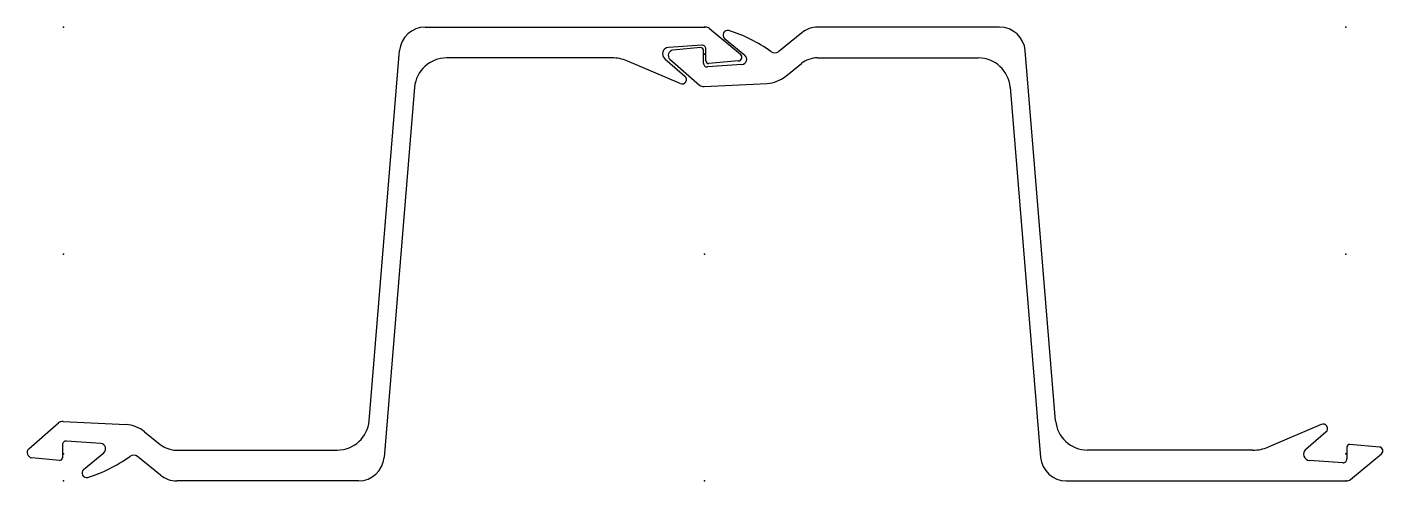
# Model space of a CAD drawing. Extents: x -28 to 1029, y -177 to 177.
import ezdxf

# ---------------------------------------------------------------- set-up
doc = ezdxf.new("R2010")
doc.units = 0
doc.header["$MEASUREMENT"] = 0
doc.layers.get('0').update_dxf_attribs({"color": 5, "linetype": 'CONTINUOUS'})

msp = doc.modelspace()

# ---------------------------------------------------------------- linework, layer by layer
at = {"linetype": 'Continuous'}
for p, q in [((281.99323, 177), (500.51465, 177)), ((503.69528, 175.85794), (527.91003, 155.89452)), ((575.6759, 172.54274), (557.72455, 158.00557)), ((730.08679, 177), (588.26251, 177)), ((238.3269, -130.04839), (262.06049, 158.63872)), ((497.80017, 162.85637), (471.7619, 161.11798)), ((496.80826, 160.9989), (475.14648, 158.91252)), ((499, 148.96677), (499, 159.00812)), ((501, 150.59926), (501, 159.86304)), ((515.57001, 168.22), (531.34576, 154.98677)), ((773.75311, -130.04839), (750.01953, 158.63872)), ((427.68716, 153), (298.66904, 153)), ((480.99106, 132.96692), (439.40781, 150.61569)), ((468.84827, 152.3266), (484.63116, 138.85048)), ((472.90561, 151.91222), (496.04785, 131.79329)), ((526.25854, 150.59077), (503.17126, 148.6066)), ((563.19476, 138.63132), (575.4361, 148.5434)), ((588.02197, 153), (713.41095, 153)), ((529.06604, 147.93279), (502.21823, 145.97472)), ((273.75311, 130.04839), (250.01952, -158.63872)), ((499.58429, 130.57326), (548.74243, 133.09334)), ((738.3269, 130.04839), (762.06049, -158.63872)), ((-27.09438, -151.91222), (-3.95215, -131.79329)), ((-0.41571, -130.57326), (48.74244, -133.09334)), ((980.99109, -132.96692), (939.40784, -150.61569)), ((29.06603, -147.93279), (2.21822, -145.97472)), ((63.19479, -138.63132), (75.43613, -148.5434)), ((968.84827, -152.3266), (984.63116, -138.85048)), ((-1, -148.96677), (-1, -159.00812)), ((15.57, -168.22), (31.34574, -154.98677)), ((75.6759, -172.54274), (57.72453, -158.00557)), ((88.02195, -153), (213.41096, -153)), ((927.68713, -153), (798.66907, -153)), ((1001, -150.59926), (1001, -159.86304)), ((1026.25854, -150.59077), (1003.17126, -148.6066)), ((1003.69525, -175.85794), (1027.91003, -155.89452)), ((-3.19175, -160.9989), (-24.85351, -158.91252)), ((997.80017, -162.85637), (971.7619, -161.11798)), ((230.08676, -177), (88.26254, -177)), ((781.99323, -177), (1000.51465, -177))]:
    msp.add_line(p, q, dxfattribs=at)
for centre, radius, start, end in [((281.99323, 157), 20, 90, 175.30015), ((500.51465, 172), 5, 50.49653, 90), ((517.82379, 170.89775), 3.5, 73.29212, 229.91365), ((487.66541, 70.90682), 107.94, 53.66529, 73.21856), ((588.26251, 157), 20, 90, 129.00077), ((730.08679, 157), 20, 4.69985, 90), ((472.09497, 156.12907), 5, 93.81951, 229.50798), ((475.52997, 154.93094), 4, 95.50144, 228.99758), ((497, 159.00812), 2, 0, 95.50146), ((498, 159.86304), 3, 0, 93.81929), ((298.66904, 128), 25, 90, 175.30017), ((427.68716, 123), 30, 67.00268, 90), ((502, 148.96677), 3, 180, 274.1716), ((503, 150.59926), 2, 180, 274.91237), ((526.00165, 153.57976), 3, 274.91238, 50.49636), ((528.77509, 151.9222), 4, 274.17129, 50.00884), ((554.57788, 161.89125), 5, 233.73105, 309.00093), ((588.02197, 133), 20, 90, 128.99796), ((713.41095, 128), 25, 4.69982, 90), ((482.35846, 136.18874), 3.5, 247.0027, 49.50795), ((547.46252, 158.06056), 25, 272.93461, 308.99777), ((499.32831, 135.56671), 5, 228.99766, 272.93461), ((-0.6717, -135.56671), 5, 87.06532, 131.0023), ((47.46251, -158.06056), 25, 51.00216, 87.06532), ((213.41096, -128), 25, 270, 355.30018), ((798.66907, -128), 25, 184.69982, 270), ((982.35846, -136.18874), 3.5, 310.49205, 112.99684), ((2, -148.96677), 3, 85.82867, 180), ((28.77507, -151.9222), 4, 309.9911, 85.82868), ((-24.47002, -154.93094), 4, 131.00244, 264.49845), ((-12.33458, -70.90682), 107.94, 286.78142, 306.3347), ((54.57787, -161.89125), 5, 50.99913, 126.26881), ((88.02195, -133), 20, 231.00216, 270), ((927.68713, -123), 30, 270, 292.99743), ((972.09497, -156.12907), 5, 130.49202, 266.18049), ((1003, -150.59926), 2, 85.08763, 180), ((1026.00159, -153.57976), 3, 309.50454, 85.08646), ((-3, -159.00812), 2, 264.49844, 0), ((17.82381, -170.89775), 3.5, 130.08666, 286.70734), ((230.08676, -157), 20, 270, 355.30015), ((781.99323, -157), 20, 184.69985, 270), ((998, -159.86304), 3, 266.18071, 0), ((88.26254, -157), 20, 230.99918, 270), ((1000.51465, -172), 5, 270, 309.5032)]:
    msp.add_arc(centre, radius, start, end, dxfattribs=at)
for p in [(0, 177), (500, 177), (1000, 177), (500, 156), (0, 0), (500, 0), (1000, 0), (0, -156), (1000, -156), (0, -177), (500, -177), (1000, -177)]:
    msp.add_point(p, dxfattribs=at)

doc.saveas('drawing.dxf')
